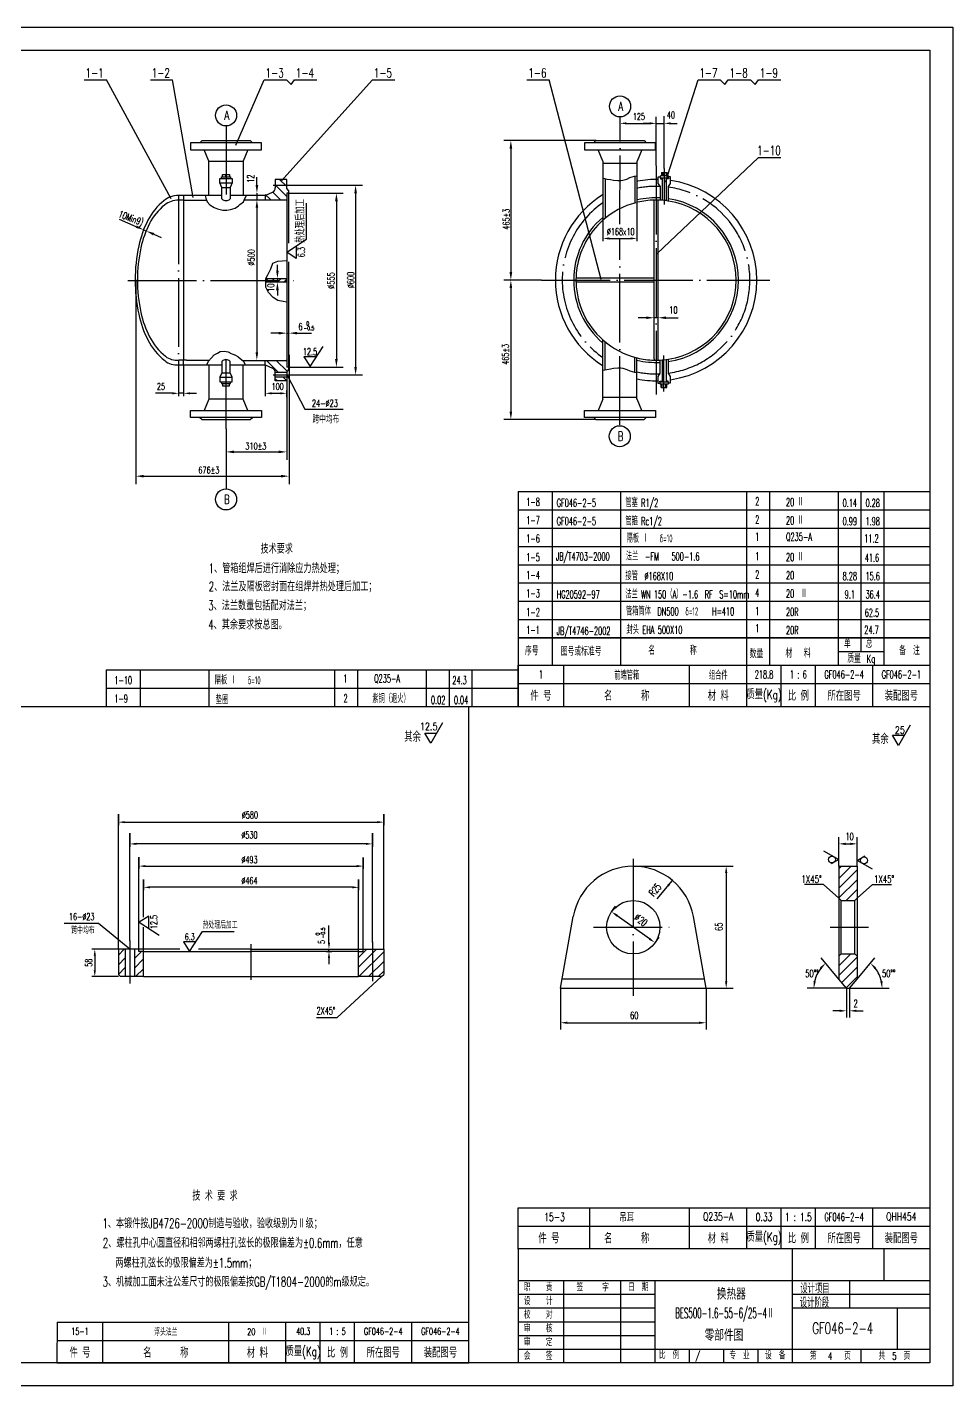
# Model space of a CAD drawing. Extents: x -843 to 1784, y -26 to 1322.
# Drawn here: x 503 to 907, y -26 to 568 of the extents above; entities that cross this region are included whole.
import ezdxf
from ezdxf.enums import TextEntityAlignment as Align

# ---------------------------------------------------------------- set-up
doc = ezdxf.new("R2010")
doc.units = 0
doc.header["$MEASUREMENT"] = 0
doc.linetypes.add('DASHDOT-M', pattern=[36, 30, -3, 0, -3])
doc.layers.get('0').update_dxf_attribs({"linetype": 'CONTINUOUS'})
for name, color, linetype in [('1', 3, 'CONTINUOUS'), ('CDR_DWG1', 4, 'CONTINUOUS'), ('CDR_DWG2', 2, 'CONTINUOUS'), ('CDR_DWG3', 1, 'DASHDOT-M'), ('XS', 2, 'CONTINUOUS')]:
    doc.layers.add(name, color=color, linetype=linetype)
doc.styles.add('HZ', font='romans', dxfattribs={"width": 0.7, "bigfont": 'hz'})

# ---------------------------------------------------------------- blocks, each defined once
blk = doc.blocks.new('*X61')
at = {"color": 0}
for p, q in [((139.69, 161.53), (136.66, 164.57)), ((143.94, 161.53), (139.94, 165.53)), ((147.66, 162.05), (144.18, 165.53)), ((138.21, 154.53), (135.66, 157.08)), ((142.45, 154.53), (139.45, 157.53)), ((146.69, 154.53), (143.69, 157.53))]:
    blk.add_line(p, q, dxfattribs=at)
blk = doc.blocks.new('*X62')
at = {"color": 0}
for p, q in [((143.52, 259.53), (135.66, 267.39)), ((147.66, 259.63), (136.76, 270.53)), ((147.66, 263.88), (141, 270.53)), ((147.66, 268.12), (145.25, 270.53)), ((139.27, 259.53), (135.66, 263.15))]:
    blk.add_line(p, q, dxfattribs=at)
blk = doc.blocks.new('MM')
at = {"layer": 'XS', "color": 3}
blk.add_lwpolyline([(3.85, 6.67), (0, 0), (-1.93, 3.33)], dxfattribs=at)
blk.add_circle((0, 3), 1.5, dxfattribs=at)
blk = doc.blocks.new('*X99')
at = {"layer": '1', "color": 0, "linetype": 'Continuous'}
for p, q in [((-21950.87, -21632.62), (-21945.48, -21627.22)), ((-21950.87, -21628.37), (-21949.72, -21627.22)), ((-21950.87, -21636.86), (-21942.87, -21628.86)), ((-21950.87, -21641.1), (-21942.87, -21633.1)), ((-21947.75, -21642.22), (-21942.87, -21637.34)), ((-21950.87, -21670.8), (-21945.63, -21665.55)), ((-21950.87, -21666.56), (-21949.87, -21665.55)), ((-21950.87, -21675.04), (-21942.87, -21667.04)), ((-21949.64, -21678.05), (-21942.87, -21671.28)), ((-21947.7, -21680.36), (-21942.87, -21675.53))]:
    blk.add_line(p, q, dxfattribs=at)
blk = doc.blocks.new('*X58')
for p, q in [((120.32, 159.7), (115.19, 164.82)), ((124.13, 160.13), (119.43, 164.82)), ((124, 164.5), (123.68, 164.82)), ((119.77, 156), (119, 156.77)), ((124, 156.01), (122.35, 157.67))]:
    blk.add_line(p, q)
blk = doc.blocks.new('*X56')
for p, q in [((115.19, 200.04), (115.76, 200.61)), ((116.99, 199.01), (118.59, 200.61)), ((119.82, 199.01), (121.42, 200.61)), ((122.65, 199.01), (124, 200.37))]:
    blk.add_line(p, q)
blk = doc.blocks.new('*X57')
for p, q in [((124, 240.87), (120.87, 244)), ((121.21, 235.18), (117.79, 238.6)), ((124, 236.62), (119, 241.62)), ((116.96, 235.18), (114.65, 237.49))]:
    blk.add_line(p, q)

msp = doc.modelspace()

# ---------------------------------------------------------------- linework, layer by layer
for p, q in [((66.22, 567.97), (907.22, 567.97)), ((907.22, 567.97), (907.22, -26.03)), ((527.66, 544.9), (537.36, 544.9)), ((565.67, 492.96), (537.36, 544.9)), ((556.58, 544.9), (566.28, 544.9)), ((575.2, 493.52), (566.28, 544.9)), ((593.86, 516.39), (606.33, 544.9)), ((606.33, 544.9), (616.03, 544.9)), ((613.51, 500.56), (653.63, 544.9)), ((616.03, 544.9), (618.05, 542.88)), ((618.05, 542.88), (619.54, 544.9)), ((619.54, 544.9), (629.24, 544.9)), ((653.63, 544.9), (663.33, 544.9)), ((721.14, 544.9), (730.84, 544.9)), ((753.55, 457.62), (730.84, 544.9)), ((781.65, 500.14), (795.89, 544.9)), ((795.89, 544.9), (805.59, 544.9)), ((805.59, 544.9), (807.62, 542.88)), ((807.62, 542.88), (809.1, 544.9)), ((809.1, 544.9), (818.8, 544.9)), ((818.8, 544.9), (820.82, 542.88)), ((820.82, 542.88), (822.31, 544.9)), ((822.31, 544.9), (832.01, 544.9)), ((777.55, 507.44), (777.55, 528.83)), ((781.12, 506.23), (781.12, 529)), ((761.8, 525.32), (761.8, 527.17)), ((764.6, 525.92), (774.75, 525.92)), ((774.75, 525.92), (771.95, 525.92)), ((777.55, 525.32), (777.55, 527.17)), ((777.55, 525.92), (781.12, 525.92)), ((777.55, 525.92), (781.12, 525.92)), ((781.12, 525.92), (781.12, 527.17)), ((783.92, 525.92), (786.72, 525.92)), ((751.38, 518.38), (711.09, 518.38)), ((714.09, 514.88), (714.09, 460.88)), ((777.95, 468.93), (822.31, 510.96)), ((822.31, 510.96), (832.01, 510.96)), ((603.12, 498.9), (603.12, 502.4)), ((754.39, 501.92), (756.01, 501.58)), ((756.01, 501.58), (757.61, 501.4)), ((757.61, 501.4), (758.95, 501.05)), ((758.95, 501.05), (760.85, 500.87)), ((760.85, 500.87), (762.18, 500.87)), ((762.18, 500.87), (763.07, 501.05)), ((763.07, 501.05), (764.82, 501.58)), ((764.82, 501.58), (766.15, 502.27)), ((766.15, 502.27), (768.06, 502.8)), ((768.06, 502.8), (769.24, 502.98)), ((580.51, 494.39), (580.83, 493.18)), ((580.83, 493.18), (581.42, 491.66)), ((597.3, 491.66), (597.79, 493.08)), ((597.79, 493.08), (598.57, 494.37)), ((598.57, 494.37), (598.58, 494.42)), ((603.12, 495.41), (603.12, 492.57)), ((606.79, 494.44), (606.79, 492.55)), ((610.27, 498.85), (617.07, 498.85)), ((617.13, 498.85), (649.24, 498.85)), ((617.2, 495.38), (640.86, 495.38)), ((646.24, 495.35), (646.24, 419.4)), ((581.42, 491.66), (582.6, 490.25)), ((582.6, 490.25), (584.38, 489.2)), ((584.38, 489.2), (585.85, 488.62)), ((585.85, 488.62), (588.23, 487.91)), ((588.23, 487.91), (590, 488.02)), ((590, 488.02), (591.57, 488.27)), ((591.57, 488.27), (593.64, 488.85)), ((593.64, 488.85), (595.13, 489.79)), ((595.13, 489.79), (595.72, 490.37)), ((595.72, 490.37), (597.3, 491.66)), ((603.09, 489.47), (603.09, 425.88)), ((624.84, 475.23), (624.84, 491.03)), ((637.86, 491.88), (637.86, 422.88)), ((769.2, 492.01), (769.2, 474.35)), ((550.42, 480.75), (543.09, 483.92)), ((754.29, 485.44), (754.29, 484.65)), ((754.29, 484.65), (754.29, 483.37)), ((754.29, 483.37), (754.29, 474.35)), ((553.69, 479.31), (554.81, 478.85)), ((558.03, 477.45), (561.24, 476.06)), ((616.14, 469.53), (624.84, 475.23)), ((757.09, 475.6), (766.4, 475.6)), ((620.31, 466.9), (616.14, 469.53)), ((620.31, 472.27), (620.31, 466.9)), ((609.21, 462.27), (610.08, 464.8)), ((610.08, 464.8), (612.32, 465.7)), ((612.08, 461.58), (612.08, 464.05)), ((612.32, 465.7), (614.19, 465.85)), ((614.19, 465.85), (616.18, 466)), ((550.2, 457.54), (550.2, 368.16)), ((606.98, 458.08), (607.85, 459.73)), ((606.98, 456.44), (606.98, 458.08)), ((607.85, 459.73), (609.21, 462.27)), ((612.08, 457.99), (612.08, 456.44)), ((616.14, 458.07), (616.14, 456.5)), ((606.98, 454.34), (606.98, 456.44)), ((608.22, 451.96), (606.98, 454.34)), ((610.21, 449.71), (608.22, 451.96)), ((612.08, 452.94), (612.08, 450.62)), ((727.49, 457.38), (711.09, 457.38)), ((727.49, 457.38), (711.09, 457.38)), ((714.09, 453.88), (714.09, 399.02)), ((612.2, 448.53), (610.21, 449.71)), ((614.57, 448.07), (612.2, 448.53)), ((616.18, 447.78), (614.57, 448.07)), ((773.27, 440.93), (769.77, 440.93)), ((776.73, 440.97), (778.4, 440.97)), ((781.93, 440.93), (787.25, 440.93)), ((612.64, 434.2), (609.14, 434.2)), ((616.14, 434.2), (617.2, 434.2)), ((620.7, 434.2), (626.94, 434.2)), ((626.32, 419.62), (632.02, 428.33)), ((581.23, 420.38), (581.99, 421.92)), ((581.99, 421.92), (583.28, 423.38)), ((583.28, 423.38), (584.38, 424.68)), ((584.38, 424.68), (585.88, 425.49)), ((585.88, 425.49), (587.04, 426.23)), ((587.04, 426.23), (588.81, 426.39)), ((588.81, 426.39), (590.52, 425.99)), ((590.52, 425.99), (591.81, 425.33)), ((591.81, 425.33), (593.31, 424.68)), ((594.89, 423.88), (593.31, 424.68)), ((594.89, 423.88), (595.78, 423.14)), ((595.78, 423.14), (597.07, 422.09)), ((597.07, 422.09), (597.82, 420.78)), ((606.79, 420.38), (606.79, 422.2)), ((617.15, 424.75), (617.15, 378.78)), ((629.06, 423.79), (623.69, 423.79)), ((623.69, 423.79), (626.32, 419.62)), ((568.91, 420.38), (568.91, 406.64)), ((571.07, 420.38), (571.07, 406.64)), ((597.82, 420.78), (598.06, 420.38)), ((606.79, 420.38), (606.79, 406.64)), ((616.3, 415.81), (624, 401)), ((617.13, 415.9), (649.24, 415.9)), ((617.2, 419.38), (640.86, 419.38)), ((754.39, 418.04), (756.01, 418.37)), ((756.01, 418.37), (757.61, 418.55)), ((757.61, 418.55), (758.95, 418.9)), ((758.95, 418.9), (760.85, 419.08)), ((760.85, 419.08), (762.18, 419.08)), ((762.18, 419.08), (763.07, 418.9)), ((763.07, 418.9), (764.82, 418.37)), ((764.82, 418.37), (766.15, 417.68)), ((766.15, 417.68), (768.06, 417.15)), ((768.06, 417.15), (769.24, 416.98)), ((616.14, 413.39), (616.14, 378.74)), ((566.11, 407.89), (558.81, 407.89)), ((571.07, 407.89), (568.91, 407.89)), ((573.87, 407.89), (576.67, 407.89)), ((609.59, 407.89), (613.34, 407.89)), ((616.14, 406.25), (616.14, 409.14)), ((624, 401), (640.83, 401)), ((589.64, 392.31), (589.64, 366.13)), ((751.29, 396.38), (711.09, 396.38)), ((593.14, 382.28), (613.65, 382.28)), ((617.15, 380.24), (617.15, 368.16)), ((553.7, 371.66), (613.65, 371.66)), ((717.22, 356.97), (897.22, 356.97)), ((717.22, 348.97), (897.22, 348.97)), ((717.22, 348.97), (897.22, 348.97)), ((717.22, 340.97), (897.22, 340.97)), ((717.22, 332.97), (897.22, 332.97)), ((717.22, 332.97), (897.22, 332.97)), ((717.22, 324.97), (897.22, 324.97)), ((717.22, 316.97), (897.22, 316.97)), ((717.22, 316.97), (897.22, 316.97)), ((717.22, 308.97), (897.22, 308.97)), ((897.22, 300.97), (717.22, 300.97)), ((717.22, 300.97), (897.22, 300.97)), ((867.22, 294.97), (867.22, 300.97)), ((857.22, 294.97), (877.22, 294.97)), ((717.22, 280.97), (897.22, 280.97)), ((717.22, 280.97), (897.22, 280.97)), ((537.23, 278.97), (717.22, 278.97)), ((91.22, 270.97), (897.22, 270.97)), ((695.72, -16.03), (695.72, 270.97)), ((717.22, 270.97), (897.22, 270.97)), ((542.58, 164.85), (542.58, 223.93)), ((542.58, 223.83), (542.58, 219.15)), ((545.38, 220.4), (655.78, 220.4)), ((658.58, 164.72), (658.58, 223.83)), ((658.58, 223.83), (658.58, 219.15)), ((547.58, 168.48), (547.58, 215.53)), ((547.58, 215.53), (547.58, 209.65)), ((653.58, 167.75), (653.58, 215.53)), ((653.58, 215.53), (653.58, 209.65)), ((857.42, 201.14), (857.42, 213.91)), ((865.42, 201.14), (865.42, 213.91)), ((650.78, 210.9), (550.38, 210.9)), ((860.42, 210.91), (862.42, 210.91)), ((551.58, 164.85), (551.58, 205.11)), ((551.58, 205.11), (551.58, 199.94)), ((649.58, 164.81), (649.58, 205.02)), ((649.58, 205.02), (649.58, 199.94)), ((554.38, 201.19), (646.78, 201.19)), ((767.59, 201.14), (811.19, 201.14)), ((808.19, 198.14), (808.19, 150.8)), ((553.58, 195.39), (553.58, 190.66)), ((553.58, 178.88), (553.58, 195.39)), ((644.78, 191.91), (556.38, 191.91)), ((647.58, 163.83), (647.58, 195.39)), ((647.58, 195.39), (647.58, 190.66)), ((777.96, 186.86), (784.7, 194.93)), ((850.71, 193.19), (842.45, 193.19)), ((857.42, 187.13), (850.71, 193.19)), ((865.42, 187.13), (872.13, 193.19)), ((872.13, 193.19), (880.39, 193.19)), ((555.86, 179.35), (551.7, 176.73)), ((555.86, 173.99), (555.86, 179.35)), ((758.1, 181.24), (759.84, 183.69)), ((774.65, 169.43), (760.54, 179.5)), ((533.87, 176.13), (518.87, 176.13)), ((547.58, 164.87), (533.87, 176.13)), ((551.7, 176.73), (560.4, 171.02)), ((553.58, 162.73), (553.58, 174.49)), ((573.69, 163.87), (579.39, 172.58)), ((579.39, 172.58), (593.14, 172.58)), ((634.62, 167.67), (634.62, 175.16)), ((571.06, 168.04), (573.69, 163.87)), ((576.43, 168.04), (571.06, 168.04)), ((777.09, 167.69), (778.83, 170.13)), ((542.58, 164.85), (531.03, 164.85)), ((532.28, 162.05), (532.28, 155.67)), ((545.58, 164.87), (545.58, 152.87)), ((549.58, 164.87), (549.58, 152.87)), ((633.39, 164.87), (635.87, 164.87)), ((633.39, 163.87), (635.87, 163.87)), ((634.62, 163.87), (634.62, 164.87)), ((634.62, 161.07), (634.62, 158.27)), ((857.42, 151.77), (849.67, 161.02)), ((865.42, 151.77), (873.18, 161.02)), ((542.58, 152.87), (531.03, 152.87)), ((657.58, 152.87), (638.03, 134.91)), ((735.82, 147.8), (735.82, 129.7)), ((799.37, 147.8), (799.37, 129.7)), ((799.76, 147.8), (811.19, 147.8)), ((860.76, 147.8), (843.5, 147.8)), ((860.76, 147.8), (860.76, 134.93)), ((862.09, 147.8), (879.34, 147.8)), ((862.09, 147.8), (862.09, 134.93)), ((857.76, 137.93), (854.76, 137.93)), ((865.09, 137.93), (868.09, 137.93)), ((638.03, 134.91), (629.2, 134.91)), ((738.82, 132.7), (796.37, 132.7)), ((717.22, 43.78), (897.22, 43.78)), ((717.22, 43.78), (897.22, 43.78)), ((877.21, 20), (877.21, 34)), ((717.21, 20), (897.21, 20)), ((737.21, -16), (737.21, 20)), ((762.21, -16), (762.21, 20)), ((777.21, -16), (777.21, 20)), ((862.21, 8), (862.21, 20)), ((862.21, 8), (862.21, 20)), ((717.21, 14), (777.21, 14)), ((837.21, 14), (897.21, 14)), ((717.21, 8), (777.21, 8)), ((837.21, 8), (897.21, 8)), ((882.84, 8), (882.84, -10)), ((717.21, 2), (777.21, 2)), ((717.21, -4), (777.21, -4)), ((515.82, -6.22), (695.82, -6.22)), ((717.21, -10), (897.21, -10)), ((792.21, -16), (792.21, -10)), ((807.21, -16), (807.21, -10)), ((822.21, -16), (822.21, -10)), ((867.21, -16), (867.21, -10)), ((515.72, -16.03), (695.72, -16.03)), ((907.22, -26.03), (66.22, -26.03))]:
    msp.add_line(p, q)
for points in [[(684.22, 263.79), (679.07, 254.87), (676.49, 259.33), (681.65, 259.33)], [(888.62, 262.85), (883.47, 253.92), (880.89, 258.38), (886.04, 258.38)]]:
    msp.add_lwpolyline(points)
for centre, radius, start, end in [((777.55, 457.38), 35, 178.15457, 181.8018), ((860.76, 147.8), 14.25, 142.08086, 167.91914), ((862.09, 147.8), 14.25, 12.08086, 37.91914)]:
    msp.add_arc(centre, radius, start, end)
for points in [[(764.6, 526.39), (764.6, 525.45), (761.8, 525.92)], [(774.75, 526.39), (774.75, 525.45), (777.55, 525.92)], [(774.75, 526.39), (774.75, 525.45), (777.55, 525.92)], [(783.92, 526.39), (783.92, 525.45), (781.12, 525.92)], [(714.67, 514.88), (713.51, 514.88), (714.09, 518.38)], [(603.7, 498.9), (602.54, 498.9), (603.12, 495.4)], [(638.44, 491.88), (637.27, 491.88), (637.86, 495.38)], [(646.82, 495.35), (645.66, 495.35), (646.24, 498.85)], [(603.7, 489.05), (602.54, 489.05), (603.12, 492.55)], [(550.19, 480.21), (550.65, 481.29), (553.63, 479.36)], [(557.8, 476.92), (558.26, 477.99), (554.82, 478.84)], [(757.09, 476.07), (757.09, 475.13), (754.29, 475.6)], [(766.4, 476.07), (766.4, 475.13), (769.2, 475.6)], [(612.66, 461.58), (611.5, 461.58), (612.08, 458.08)], [(714.67, 460.88), (713.51, 460.88), (714.09, 457.38)], [(612.66, 452.94), (611.5, 452.94), (612.08, 456.44)], [(714.67, 453.88), (713.51, 453.88), (714.09, 457.38)], [(773.27, 440.35), (773.27, 441.51), (776.77, 440.93)], [(781.93, 440.35), (781.93, 441.51), (778.43, 440.93)], [(612.64, 433.61), (612.64, 434.78), (616.14, 434.2)], [(620.7, 433.61), (620.7, 434.78), (617.2, 434.2)], [(603.68, 425.88), (602.51, 425.88), (603.09, 422.38)], [(638.44, 422.88), (637.27, 422.88), (637.86, 419.38)], [(646.82, 419.4), (645.66, 419.4), (646.24, 415.9)], [(566.11, 408.35), (566.11, 407.42), (568.91, 407.89)], [(573.87, 408.35), (573.87, 407.42), (571.07, 407.89)], [(609.59, 408.35), (609.59, 407.42), (606.79, 407.89)], [(613.34, 408.35), (613.34, 407.42), (616.14, 407.89)], [(714.67, 399.88), (713.51, 399.88), (714.09, 396.38)], [(593.14, 381.7), (593.14, 382.86), (589.64, 382.28)], [(612.64, 381.7), (612.64, 382.86), (616.14, 382.28)], [(553.7, 371.08), (553.7, 372.24), (550.2, 371.66)], [(613.65, 371.08), (613.65, 372.24), (617.15, 371.66)], [(545.38, 220.87), (545.38, 219.94), (542.58, 220.4)], [(655.78, 220.87), (655.78, 219.94), (658.58, 220.4)], [(550.38, 211.37), (550.38, 210.44), (547.58, 210.9)], [(650.78, 211.37), (650.78, 210.44), (653.58, 210.9)], [(860.42, 211.41), (860.42, 210.41), (857.42, 210.91)], [(862.42, 211.41), (862.42, 210.41), (865.42, 210.91)], [(554.38, 201.66), (554.38, 200.72), (551.58, 201.19)], [(646.78, 201.66), (646.78, 200.72), (649.58, 201.19)], [(807.69, 198.14), (808.69, 198.14), (808.19, 201.14)], [(556.38, 192.38), (556.38, 191.44), (553.58, 191.91)], [(644.78, 192.38), (644.78, 191.44), (647.58, 191.91)], [(782.39, 192.94), (783.16, 192.3), (784.7, 194.93)], [(760.83, 179.91), (760.25, 179.09), (758.1, 181.24)], [(635.08, 167.67), (634.15, 167.67), (634.62, 164.87)], [(774.94, 169.84), (774.36, 169.03), (777.09, 167.69)], [(532.75, 162.05), (531.81, 162.05), (532.28, 164.85)], [(635.08, 161.07), (634.15, 161.07), (634.62, 163.87)], [(532.75, 155.67), (531.81, 155.67), (532.28, 152.87)], [(849.87, 156.21), (849.15, 156.91), (851.59, 158.72)], [(872.97, 156.21), (873.69, 156.91), (871.25, 158.72)], [(807.69, 150.8), (808.69, 150.8), (808.19, 147.8)], [(846.32, 150.84), (847.31, 150.73), (846.5, 147.8)], [(876.53, 150.84), (875.53, 150.73), (876.34, 147.8)], [(857.76, 138.43), (857.76, 137.43), (860.76, 137.93)], [(865.09, 138.43), (865.09, 137.43), (862.09, 137.93)], [(738.82, 133.2), (738.82, 132.2), (735.82, 132.7)], [(796.37, 133.2), (796.37, 132.2), (799.37, 132.7)]]:
    msp.add_solid(points)
at = {"layer": 'CDR_DWG1'}
for p, q in [((91.22, 557.97), (897.22, 557.97)), ((897.22, 557.97), (897.22, -16.03)), ((605.14, 517.38), (574.14, 517.38)), ((574.14, 517.38), (574.14, 514.38)), ((578.14, 517.38), (579.14, 518.38)), ((579.14, 518.38), (600.14, 518.38)), ((600.14, 518.38), (601.14, 517.38)), ((605.14, 514.38), (605.14, 517.38)), ((746.29, 517.38), (746.29, 514.38)), ((748.14, 517.38), (746.29, 517.38)), ((750.29, 517.38), (748.14, 517.38)), ((750.29, 517.38), (751.29, 518.38)), ((777.29, 517.38), (750.29, 517.38)), ((751.29, 518.38), (752.6, 518.38)), ((752.6, 518.38), (772.29, 518.38)), ((772.29, 518.38), (773.29, 517.38)), ((777.29, 514.38), (777.29, 517.38)), ((574.14, 514.38), (605.14, 514.38)), ((582.14, 509.38), (580.14, 514.38)), ((599.14, 514.38), (597.14, 509.38)), ((599.14, 514.38), (599.14, 514.38)), ((746.29, 514.38), (748.14, 514.38)), ((748.14, 514.38), (750.3, 514.38)), ((750.3, 514.38), (752.33, 514.38)), ((754.29, 509.38), (752.29, 514.38)), ((752.29, 514.38), (777.29, 514.38)), ((771.29, 514.38), (769.29, 509.38)), ((771.29, 514.38), (771.29, 514.38)), ((582.14, 509.38), (597.14, 509.38)), ((582.14, 494.39), (582.14, 509.38)), ((597.14, 509.38), (597.14, 494.42)), ((754.29, 509.38), (754.29, 508.48)), ((754.29, 508.5), (769.2, 508.5)), ((754.29, 508.48), (754.29, 485.44)), ((769.2, 509.42), (769.2, 508.51)), ((769.2, 508.51), (769.2, 492.56)), ((586.86, 499.88), (586.86, 501.88)), ((586.86, 501.88), (592.36, 501.88)), ((587.86, 497.88), (586.86, 499.88)), ((586.86, 499.88), (592.36, 499.88)), ((587.61, 501.88), (587.61, 502.58)), ((587.61, 502.58), (591.61, 502.58)), ((588.11, 502.58), (588.11, 503.58)), ((588.11, 503.58), (591.11, 503.58)), ((589.61, 502.58), (589.61, 503.58)), ((591.11, 503.58), (591.11, 502.58)), ((592.36, 499.88), (591.36, 497.88)), ((591.61, 502.58), (591.61, 501.88)), ((592.36, 501.88), (592.36, 499.88)), ((616.14, 501.38), (611.14, 501.38)), ((611.14, 501.38), (611.14, 497.68)), ((616.14, 497.38), (616.14, 501.38)), ((755.27, 501.78), (755.27, 484.48)), ((768.31, 502.7), (768.31, 491.17)), ((778.43, 499.63), (778.43, 502.51)), ((778.43, 502.51), (779.41, 502.51)), ((779.41, 498.28), (778.43, 499.63)), ((779.41, 502.5), (779.41, 503.03)), ((779.41, 502.01), (779.41, 502.5)), ((779.41, 502.01), (779.42, 501.65)), ((779.42, 501.64), (780.3, 501.64)), ((782.94, 503.03), (779.43, 503.03)), ((779.43, 502.04), (782.94, 502.04)), ((779.91, 504.47), (782.44, 504.47)), ((779.91, 504.47), (779.91, 503.04)), ((780.31, 492.18), (780.31, 502.04)), ((780.44, 504.47), (780.44, 503.04)), ((781.91, 504.47), (781.91, 503.04)), ((782.04, 491.99), (782.04, 502.04)), ((782.94, 501.64), (782.05, 501.64)), ((782.44, 504.47), (782.44, 503.04)), ((782.94, 502.5), (782.94, 503.03)), ((783.92, 502.51), (782.94, 502.51)), ((782.94, 502.01), (782.94, 502.5)), ((782.94, 502.04), (782.94, 501.64)), ((782.94, 498.28), (783.92, 499.63)), ((783.92, 499.63), (783.92, 502.51)), ((587.86, 494.4), (568.91, 494.37)), ((571.05, 494.37), (571.05, 492.38)), ((587.86, 492.88), (587.86, 497.88)), ((587.86, 497.88), (591.36, 497.88)), ((591.36, 497.88), (591.36, 492.88)), ((606.79, 494.44), (591.36, 494.41)), ((606.79, 494.44), (609.95, 495.85)), ((617.14, 496.38), (616.14, 497.38)), ((616.14, 495.38), (616.14, 492.8)), ((617.14, 495.38), (616.14, 495.38)), ((617.14, 495.65), (617.14, 496.38)), ((617.14, 473.53), (617.14, 495.65)), ((779.41, 493.41), (779.41, 498.28)), ((779.41, 492.21), (779.41, 493.31)), ((782.94, 492.86), (782.94, 498.28)), ((571.07, 492.37), (568.91, 492.38)), ((571.07, 492.37), (572.42, 492.38)), ((571.07, 492.37), (571.07, 422.38)), ((572.42, 492.38), (581.13, 492.38)), ((597.79, 492.55), (606.97, 492.55)), ((606.97, 492.55), (616.23, 492.55)), ((616.14, 492.8), (616.14, 458.07)), ((769.2, 492.56), (769.2, 491.47)), ((776.71, 458.5), (776.71, 492.25)), ((778.37, 492.25), (778.37, 422.49)), ((782.94, 491.82), (782.94, 492.86)), ((617.14, 419.55), (617.14, 465.32)), ((616.13, 457.99), (607.22, 457.99)), ((742.57, 458.42), (776.72, 458.42)), ((776.71, 456.28), (776.71, 458.5)), ((616.18, 456.44), (607.22, 456.44)), ((616.14, 456.5), (616.14, 422.23)), ((776.72, 456.42), (742.57, 456.42)), ((776.71, 423), (776.71, 456.28)), ((754.29, 430.1), (754.29, 431.38)), ((754.29, 429.32), (754.29, 430.1)), ((754.29, 406.28), (754.29, 429.32)), ((755.27, 418.22), (755.27, 430.28)), ((571.09, 422.38), (568.96, 422.43)), ((571.07, 420.38), (571.07, 422.38)), ((572.38, 422.38), (571.09, 422.38)), ((572.38, 422.38), (582.36, 422.38)), ((587.86, 421.88), (587.86, 416.88)), ((591.36, 416.88), (591.36, 421.88)), ((596.94, 422.2), (606.91, 422.2)), ((606.91, 422.2), (616.23, 422.2)), ((616.14, 422.23), (616.14, 419.38)), ((768.23, 417.13), (768.23, 423.47)), ((769.2, 422.2), (769.2, 423.29)), ((769.2, 406.24), (769.2, 422.2)), ((776.71, 423), (776.72, 422.52)), ((779.26, 422.49), (779.26, 421.66)), ((780.16, 422.6), (780.16, 412.86)), ((781.89, 422.69), (781.89, 412.86)), ((782.78, 422.78), (782.78, 422.01)), ((782.78, 422.01), (782.78, 416.63)), ((568.96, 420.38), (587.86, 420.38)), ((582.14, 420.38), (582.14, 405.38)), ((587.86, 416.88), (586.86, 414.88)), ((587.86, 416.88), (591.36, 416.88)), ((591.36, 420.38), (606.79, 420.38)), ((592.36, 414.88), (591.36, 416.88)), ((597.14, 405.38), (597.14, 420.38)), ((606.79, 420.38), (609.98, 418.91)), ((611.14, 417.09), (611.14, 417.09)), ((611.14, 415.06), (611.14, 417.09)), ((611.2, 417.07), (616.17, 417.07)), ((617.14, 419.38), (616.14, 419.38)), ((617.14, 418.38), (616.14, 417.38)), ((616.14, 417.38), (616.14, 417.09)), ((616.14, 417.09), (616.14, 415.06)), ((617.14, 418.38), (617.14, 419.55)), ((779.26, 416.63), (778.27, 415.28)), ((779.26, 421.66), (779.26, 416.63)), ((782.78, 416.63), (783.77, 415.28)), ((586.86, 414.88), (586.86, 412.88)), ((586.86, 414.88), (592.36, 414.88)), ((586.86, 412.88), (592.36, 412.88)), ((587.61, 412.88), (587.61, 412.18)), ((587.61, 412.18), (591.61, 412.18)), ((588.11, 412.18), (588.11, 411.18)), ((588.11, 411.18), (591.11, 411.18)), ((589.61, 412.18), (589.61, 411.18)), ((591.11, 411.18), (591.11, 412.18)), ((591.61, 412.18), (591.61, 412.88)), ((592.36, 412.88), (592.36, 414.88)), ((611.14, 413.38), (611.14, 415.06)), ((616.14, 413.38), (611.14, 413.38)), ((611.2, 415.04), (616.17, 415.04)), ((616.14, 415.06), (616.14, 413.38)), ((778.27, 415.28), (778.27, 412.4)), ((778.27, 412.4), (779.26, 412.4)), ((779.26, 412.89), (779.26, 413.26)), ((779.26, 413.26), (780.14, 413.26)), ((779.26, 412.89), (779.26, 412.41)), ((779.26, 412.41), (779.26, 411.88)), ((779.27, 412.87), (782.78, 412.87)), ((782.78, 411.88), (779.27, 411.88)), ((779.76, 410.44), (779.76, 411.87)), ((779.76, 410.44), (782.28, 410.44)), ((780.28, 410.44), (780.28, 411.87)), ((781.76, 410.44), (781.76, 411.87)), ((782.8, 413.26), (781.9, 413.26)), ((782.28, 410.44), (782.28, 411.87)), ((782.78, 412.89), (782.8, 413.26)), ((782.78, 412.89), (782.78, 412.41)), ((782.78, 412.41), (782.78, 411.88)), ((783.77, 412.4), (782.78, 412.4)), ((783.77, 415.28), (783.77, 412.4)), ((582.14, 405.38), (580.14, 400.38)), ((597.14, 405.38), (582.14, 405.38)), ((599.14, 400.38), (597.14, 405.38)), ((754.29, 405.38), (752.29, 400.38)), ((754.29, 405.38), (754.29, 406.28)), ((754.29, 406.25), (769.2, 406.25)), ((769.2, 405.34), (769.2, 406.24)), ((771.29, 400.38), (769.29, 405.38)), ((574.14, 400.38), (605.14, 400.38)), ((574.14, 397.38), (574.14, 400.38)), ((599.14, 400.38), (599.14, 400.38)), ((605.14, 400.38), (605.14, 397.38)), ((746.29, 397.38), (746.29, 400.38)), ((746.29, 400.38), (748.14, 400.38)), ((748.14, 400.38), (750.3, 400.38)), ((750.3, 400.38), (752.33, 400.38)), ((752.29, 400.38), (777.29, 400.38)), ((771.29, 400.38), (771.29, 400.38)), ((777.29, 400.38), (777.29, 397.38)), ((605.14, 397.38), (574.14, 397.38)), ((578.14, 397.38), (579.14, 396.38)), ((579.14, 396.38), (600.14, 396.38)), ((600.14, 396.38), (601.14, 397.38)), ((748.14, 397.38), (746.29, 397.38)), ((750.29, 397.38), (748.14, 397.38)), ((750.29, 397.38), (751.29, 396.38)), ((777.29, 397.38), (750.29, 397.38)), ((751.29, 396.38), (752.6, 396.38)), ((752.6, 396.38), (772.29, 396.38)), ((772.29, 396.38), (773.29, 397.38)), ((717.22, 364.97), (897.22, 364.97)), ((717.22, 364.97), (717.22, 270.97)), ((732.22, 300.97), (732.22, 364.97)), ((762.22, 300.97), (762.22, 364.97)), ((817.22, 300.97), (817.22, 364.97)), ((827.22, 300.97), (827.22, 364.97)), ((857.22, 300.97), (857.22, 364.97)), ((867.22, 300.97), (867.22, 364.97)), ((877.22, 300.97), (877.22, 364.97)), ((732.22, 288.97), (732.22, 300.97)), ((762.22, 288.97), (762.22, 300.97)), ((817.22, 288.97), (817.22, 300.97)), ((827.22, 288.97), (827.22, 300.97)), ((857.22, 288.97), (857.22, 300.97)), ((877.22, 288.97), (877.22, 300.97)), ((537.23, 286.97), (717.22, 286.97)), ((537.23, 286.97), (537.23, 270.97)), ((552.23, 270.97), (552.23, 286.97)), ((582.23, 270.97), (582.23, 286.97)), ((637.23, 270.97), (637.23, 286.97)), ((647.23, 270.97), (647.23, 286.97)), ((677.23, 270.97), (677.23, 286.97)), ((687.23, 270.97), (687.23, 286.97)), ((697.22, 270.97), (697.22, 286.97)), ((717.22, 288.97), (897.22, 288.97)), ((717.22, 270.97), (717.22, 288.97)), ((737.22, 270.97), (737.22, 288.97)), ((792.22, 270.97), (792.22, 288.97)), ((817.22, 270.97), (817.22, 288.97)), ((832.22, 270.97), (832.22, 288.97)), ((847.22, 270.97), (847.22, 288.97)), ((872.22, 270.97), (872.22, 288.97)), ((857.42, 201.14), (865.42, 201.14)), ((857.42, 201.14), (857.42, 187.13)), ((865.42, 201.14), (865.42, 187.13)), ((857.42, 187.13), (857.42, 151.77)), ((858.42, 186.13), (857.42, 187.13)), ((858.42, 162.8), (858.42, 186.13)), ((858.42, 186.13), (864.42, 186.13)), ((865.42, 187.13), (864.42, 186.13)), ((864.42, 162.8), (864.42, 186.13)), ((865.42, 187.13), (865.42, 151.77)), ((735.82, 147.8), (741.33, 179.09)), ((799.37, 147.8), (793.86, 179.09)), ((545.58, 164.87), (542.58, 164.87)), ((542.58, 164.87), (542.58, 153.87)), ((549.58, 164.87), (545.58, 164.87)), ((551.58, 164.87), (549.58, 164.87)), ((551.58, 163.87), (551.58, 164.87)), ((553.58, 163.87), (551.58, 163.87)), ((569.47, 164.87), (551.83, 164.87)), ((553.58, 163.87), (600.58, 163.87)), ((553.58, 152.87), (553.58, 163.87)), ((600.58, 164.87), (577.57, 164.87)), ((600.58, 164.87), (649.58, 164.87)), ((647.58, 163.87), (600.58, 163.87)), ((647.58, 163.87), (649.58, 163.87)), ((647.58, 152.87), (647.58, 163.87)), ((649.58, 164.87), (658.58, 164.87)), ((649.58, 163.87), (649.58, 164.87)), ((658.58, 164.87), (658.58, 153.87)), ((858.42, 162.8), (857.42, 161.8)), ((858.42, 162.8), (864.42, 162.8)), ((864.42, 162.8), (865.42, 161.8)), ((543.58, 152.87), (542.58, 153.87)), ((545.58, 152.87), (543.58, 152.87)), ((549.58, 152.87), (545.58, 152.87)), ((553.58, 152.87), (549.58, 152.87)), ((553.58, 152.87), (647.58, 152.87)), ((657.58, 152.87), (647.58, 152.87)), ((657.58, 152.87), (658.58, 153.87)), ((798.67, 151.77), (736.52, 151.77)), ((860.76, 147.8), (857.42, 151.77)), ((862.09, 147.8), (865.42, 151.77)), ((735.82, 147.8), (799.37, 147.8)), ((860.76, 147.8), (862.09, 147.8)), ((717.22, 33.78), (717.22, 51.78)), ((717.22, 51.78), (897.22, 51.78)), ((717.22, 51.78), (897.22, 51.78)), ((717.22, 51.78), (897.22, 51.78)), ((748.66, 33.78), (748.66, 51.78)), ((792.22, 33.78), (792.22, 51.78)), ((817.22, 33.78), (817.22, 51.78)), ((832.22, 33.78), (832.22, 51.78)), ((847.22, 33.78), (847.22, 51.78)), ((872.22, 33.78), (872.22, 51.78)), ((717.22, 34), (897.22, 34)), ((717.22, 34), (897.22, 34)), ((717.22, 34), (717.22, -16.03)), ((837.21, -16), (837.21, 34)), ((837.21, -16), (837.21, 34)), ((515.82, 1.78), (515.72, -16.03)), ((515.82, 1.78), (695.82, 1.78)), ((535.82, -16.22), (535.82, 1.78)), ((590.82, -16.22), (590.82, 1.78)), ((615.82, -16.22), (615.82, 1.78)), ((630.82, -16.22), (630.82, 1.78)), ((645.82, -16.22), (645.82, 1.78)), ((670.82, -16.22), (670.82, 1.78)), ((897.22, -16.03), (91.22, -16.03))]:
    msp.add_line(p, q, dxfattribs=at)
for points in [[(568.98, 494.38, 0.001803), (568.91, 494.38, 0.17134), (562.44, 492.09, 0.104788), (555.48, 483.54, 0.066302), (551.48, 472.32, 0.052443), (549.91, 457.38, 0.052443)], [(568.91, 492.38, 0.171103), (562.77, 490.21, 0.104819), (556.18, 482.13, 0.066378), (552.4, 471.51, 0.05252), (550.91, 457.38, 0.05252)], [(549.91, 457.38, 0.052443), (551.48, 442.43, 0.066302), (555.48, 431.21, 0.104788), (562.84, 422.17, 0.198534), (568.91, 420.38, 0.001201), (568.96, 420.38, 0.104788)], [(550.91, 457.38, 0.05252), (552.4, 443.24, 0.066378), (556.18, 432.63, 0.104819), (563.16, 424.07, 0.198314), (568.91, 422.38, 0.00127), (568.96, 422.38, 0.104819)]]:
    msp.add_lwpolyline(points, format="xyb", dxfattribs=at)
msp.add_circle((767.59, 174.47), 11.67, dxfattribs=at)
for centre, radius, start, end in [((776.44, 457.53), 44, 279.64301, 279.64301), ((776.59, 457.38), 44, 80.35699, 80.35699), ((785.61, 457.53), 44, 260.35699, 260.35699), ((785.76, 457.38), 44, 99.64301, 99.64301), ((777.55, 457.38), 44, 88.79799, 100.50353), ((777.55, 457.38), 44, 278.22959, 81.61843), ((609.14, 497.68), 2, 293.97662, 0), ((777.55, 457.38), 44, 122.045, 237.95435), ((777.55, 457.38), 36, 86.90672, 102.92965), ((589.61, 494.53), 2.41, 223.35475, 316.64525), ((777.55, 457.38), 35, 104.67294, 131.94559), ((777.55, 457.38), 35, 91.34767, 103.30244), ((777.55, 457.38), 35, 88.62821, 91.34767), ((777.55, 457.38), 35, 86.94149, 88.62821), ((777.55, 457.38), 35, 85.46503, 86.94149), ((777.55, 457.38), 35, 81.08561, 85.46503), ((777.55, 457.38), 35, 278.67038, 81.07774), ((777.55, 457.38), 36, 278.45106, 81.34872), ((777.55, 457.38), 36, 130.32152, 229.54056), ((777.55, 457.38), 35, 131.94559, 151.26635), ((777.55, 457.38), 35, 151.26635, 164.84576), ((777.55, 457.38), 35, 164.84576, 178.15457), ((777.55, 457.38), 35, 181.8018, 228.19543), ((777.55, 457.38), 35, 228.19543, 256.22208), ((589.61, 420.22), 2.41, 43.35475, 136.64525), ((777.55, 457.38), 35, 256.22208, 268.52434), ((777.55, 457.38), 36, 256.59713, 272.76162), ((777.55, 457.38), 35, 268.60898, 271.39385), ((777.55, 457.38), 35, 271.39631, 272.80103), ((777.55, 457.38), 35, 272.80721, 278.67038), ((609.14, 417.09), 2, 0, 65.32878), ((777.55, 457.38), 44, 259.2197, 270.94713), ((767.59, 174.47), 26.67, 9.99015, 170.00985)]:
    msp.add_arc(centre, radius, start, end, dxfattribs=at)
at = {"layer": 'CDR_DWG2'}
for centre in [(761.8, 533.32), (589.64, 529.39), (761.68, 389.12), (589.64, 361.52)]:
    msp.add_circle(centre, 4.6, dxfattribs=at)
at = {"layer": 'CDR_DWG3', "linetype": 'DASHDOT-M'}
for p, q in [((761.76, 481.91), (761.8, 528.71)), ((589.64, 524.79), (589.64, 489.38)), ((777.55, 507.38), (777.55, 407.38)), ((781.12, 506.17), (781.12, 490.49)), ((568.91, 494.38), (568.91, 420.38)), ((761.68, 394.08), (761.76, 475.6)), ((546.76, 457.23), (619.14, 457.23)), ((727.55, 457.38), (827.3, 457.38)), ((589.64, 392.38), (589.64, 425.38)), ((780.96, 408.74), (780.96, 424.42)), ((610.27, 415.9), (617.07, 415.9)), ((767.59, 204.35), (767.59, 144.53)), ((750.16, 174.47), (784.2, 174.47)), ((853.56, 174.47), (870.31, 174.47)), ((547.58, 168.68), (547.58, 149.87)), ((600.58, 151.52), (600.58, 167.03)), ((653.58, 168.08), (653.58, 150.84))]:
    msp.add_line(p, q, dxfattribs=at)
for start, end in [(87.46837, 101.24706), (277.26656, 82.42566), (124.57092, 235.52298), (258.30338, 272.43771)]:
    msp.add_arc((777.55, 457.38), 41, start, end, dxfattribs=at)

# ---------------------------------------------------------------- block references
for name, p in [('*X57', (492.14, 257.38)), ('*X56', (492.14, 257.38)), ('*X58', (492.14, 257.38)), ('*X99', (22808.3, 21828.35))]:
    msp.add_blockref(name, p)
for name, p, rotation in [('MM', (857.42, 204.05), 90), ('MM', (865.42, 203.71), 270), ('*X61', (388.05, 300.53), 270), ('*X62', (388.05, 300.53), 270)]:
    msp.add_blockref(name, p, dxfattribs=dict(rotation=rotation))

# ---------------------------------------------------------------- texts
at = {"style": 'HZ'}
for s, height, width, p in [('125', 3, 0.65, (767.4, 527.42)), ('40', 3, 0.65, (782.25, 528.06)), ('%%c168x10', 3, 0.65, (756.06, 477.1)), ('6', 3, 0.7, (621.27, 435.49)), ('-0.5', 1.7, 0.7, (623.45, 435.49)), ('0', 1.7, 0.7, (624.7, 437.57)), ('25', 3, 0.65, (559.44, 409.39)), ('100', 3, 0.65, (609.51, 409.39)), ('跨中均布', 3.2, 0.7, (627.42, 394.86)), ('管塞 R1/2 ', 3.5, 0.6, (764.12, 358.25)), ('1-8', 3.5, 0.6, (720.82, 358.67)), ('GF046-2-5', 3.5, 0.6, (734.12, 358.25)), ('20 Ⅱ', 3.5, 0.6, (834.33, 358.57)), ('1-7', 3.5, 0.6, (720.82, 350.67)), ('GF046-2-5', 3.5, 0.6, (734.12, 350.25)), ('管箍 Rc1/2 ', 3.5, 0.6, (764.12, 350.25)), ('20 Ⅱ', 3.5, 0.6, (834.33, 350.57)), ('1-6', 3.5, 0.6, (720.82, 342.67)), ('隔板 Ⅰ   δ=10', 3.5, 0.6, (764.64, 342.69)), ('Q235-A', 3.5, 0.6, (834.33, 343.42)), ('11.2', 3.5, 0.6, (868.53, 342.69)), ('技术要求', 4.2, 0.65, (604.68, 337.85)), ('JB/T4703-2000', 3.5, 0.6, (733.79, 334.8)), ('法兰  -FM   500-1.6', 3.5, 0.6, (764.36, 334.8)), ('1、管箱组焊后进行消除应力热处理；', 4.2, 0.65, (582.05, 329.29)), ('1-5', 3.5, 0.6, (720.82, 334.49)), ('20 Ⅱ', 3.5, 0.6, (834.33, 334.57)), ('1-4', 3.5, 0.6, (720.82, 326.67)), ('接管  %%C168X10', 3.5, 0.6, (764.12, 326.25)), ('20  ', 3.5, 0.6, (834.33, 326.57)), ('2、法兰及隔板密封面在组焊并热处理后加工；', 4.2, 0.65, (582.05, 321.34)), ('1-3', 3.5, 0.6, (720.82, 318.67)), ('HG20592-97', 3.5, 0.6, (734.12, 318.25)), ('法兰 WN 150（A）-1.6  RF  S=10mm', 3.5, 0.6, (764.12, 318.25)), ('20  Ⅱ', 3.5, 0.6, (834.33, 318.57)), ('3、法兰数量包括配对法兰；', 4.2, 0.65, (581.87, 313.05)), ('4、其余要求按总图。', 4.2, 0.65, (581.87, 304.68)), ('1-2', 3.5, 0.6, (720.82, 310.49)), ('管箱筒体  DN500  δ=12   H=410', 3.5, 0.6, (764.36, 310.8)), ('20R', 3.5, 0.6, (834.33, 310.57)), ('1-1', 3.5, 0.6, (720.82, 302.67)), ('JB/T4746-2002', 3.5, 0.6, (734.12, 302.25)), ('封头 EHA 500X10', 3.5, 0.6, (764.64, 302.69)), ('20R', 3.5, 0.6, (834.33, 302.57)), ('24.7', 3.5, 0.6, (868.53, 302.69)), ('序号', 3.5, 0.65, (720.28, 293.42)), ('图号或标准号', 3.5, 0.65, (735.94, 293.23)), ('名         称', 3.5, 0.65, (774.14, 293.61)), ('单', 3.5, 0.65, (859.62, 296.62)), ('总', 3.5, 0.65, (869.15, 296.62)), ('备  注', 3.5, 0.65, (883.75, 293.58)), ('数量', 3.5, 0.65, (818.44, 292.16)), ('材   料', 3.5, 0.65, (834.1, 292.36)), ('质量', 3.5, 0.65, (861.11, 290.13)), ('Kg', 3.5, 0.65, (869.54, 290.08)), ('1-10', 3.5, 0.6, (540.83, 280.67)), ('隔板 Ⅰ   δ=10', 3.5, 0.6, (584.65, 280.69)), ('Q235-A', 3.5, 0.6, (654.33, 281.42)), ('24.3', 3.5, 0.6, (688.53, 280.69)), ('1-9', 3.5, 0.6, (540.83, 272.67)), ('垫圈', 3.5, 0.6, (585.13, 272.09)), ('12.5', 3.2, 0.8, (674.36, 260.66)), ('25', 3.2, 0.8, (881.91, 259.09)), ('其余', 4, 0.7, (667.5, 255.58)), ('其余', 4, 0.7, (871.9, 254.63)), ('10', 3.2, 0.6, (860.3, 212.51)), ('1X45%%D', 3.2, 0.7, (841.1, 193.89)), ('1X45%%D', 3.2, 0.7, (872.76, 193.89)), ('跨中均布', 3, 0.65, (522.03, 171.53)), ('50%%d%%d', 3.2, 0.6, (842.76, 152.63)), ('50%%d%%d', 3.2, 0.6, (876.28, 152.63)), ('2', 3.2, 0.6, (863.84, 139.53)), ('2X45%%d', 3.2, 0.65, (629.2, 136.35)), ('60', 3.2, 0.6, (766.15, 134.3)), ('           技 术 要 求', 4.2, 0.65, (552.51, 54.99)), ('1、本锻件按JB4726-2000制造与验收，验收级别为Ⅱ级；', 4.2, 0.65, (535.64, 42.91)), ('2、螺柱孔中心圆直径和相邻两螺柱孔弦长的极限偏差为%%P0.6mm，任意', 4.2, 0.65, (535.77, 34.37)), ('  两螺柱孔弦长的极限偏差为%%P1.5mm；', 4.2, 0.65, (537.56, 25.65)), ('3、机械加工面未注公差尺寸的极限偏差按GB/T1804-2000的m级规定。', 4.2, 0.65, (535.69, 17.37)), ('职    责', 3.2, 0.7, (719.77, 15.38)), ('签     字', 3.2, 0.7, (742.78, 15.33)), ('日  期', 3.2, 0.7, (765.33, 15.42)), ('设计项目', 3.8, 0.65, (840.56, 14.45)), ('设    计', 3.2, 0.7, (719.77, 9.38)), ('设计阶段', 3.8, 0.65, (840.35, 8.3)), ('校    对', 3.2, 0.7, (719.77, 3.38)), ('审    核', 3.2, 0.7, (719.77, -2.62)), ('GF046-2-4', 5, 0.65, (845.8, -3.33)), ('审    定', 3.2, 0.7, (719.77, -8.62)), ('会    签', 3.2, 0.7, (719.77, -14.62)), ('比  例', 3.2, 0.7, (778.8, -14.2)), ('/', 3.2, 0.7, (794.76, -14.38)), ('专  业', 3.2, 0.7, (809.58, -14.4)), ('设  备', 3.2, 0.7, (825.15, -14.41)), ('第   4   页', 3.2, 0.7, (844.75, -14.61)), ('共  5  页', 3.2, 0.7, (874.75, -14.61))]:
    msp.add_text(s, height=height, dxfattribs=dict(at, width=width)).set_placement(p)
for s, height, rotation, width, p in [('12', 3, 90, 0.7, (601.93, 501.71)), ('10Min9)', 3, 339.15926, 0.7, (547.61, 483.08)), ('热处理后加工', 3.5, 90, 0.7, (623.94, 483.25)), ('465%%P3 ', 3, 90, 0.7, (713.54, 484.71)), ('%%C500 ', 3, 90, 0.7, (602.13, 468.01)), ('6.3', 3, 90, 0.7, (624.04, 469.6)), ('%%C555', 3, 90, 0.7, (637.03, 457.21)), ('%%C600', 3, 90, 0.7, (645.63, 457.41)), ('10', 3, 90, 0.7, (610.72, 454.1)), ('465%%P3 ', 3, 90, 0.7, (713.24, 425.61)), ('12.5', 3, 90, 0.65, (559.57, 176.73)), ('5', 3, 90, 0.65, (632.85, 168.04)), ('58', 3, 90, 0.65, (531.08, 158.93))]:
    msp.add_text(s, height=height, rotation=rotation, dxfattribs=dict(at, width=width)).set_placement(p, align=Align.CENTER)
for s, height, width, p in [('10', 3, 0.7, (785.14, 442.81)), ('12.5', 3, 0.7, (626.32, 424.62)), ('24-%%C23', 3, 0.7, (632.83, 402.01)), ('310%%P3', 3, 0.7, (602.63, 383.31)), ('676%%P3 ', 3, 0.7, (582.83, 372.82)), ('紫铜（退火）', 3.5, 0.6, (661.71, 272.59)), ('%%C580 ', 3, 0.65, (600.75, 222.01)), ('%%C530 ', 3, 0.65, (600.55, 213.29)), ('%%C493 ', 3, 0.65, (600.55, 202.51)), ('%%C464 ', 3, 0.65, (600.55, 193.29)), ('16-%%C23', 3, 0.65, (526.56, 177.55)), ('热处理后加工', 3, 0.65, (587.02, 173.9)), ('6.3', 3, 0.65, (573.76, 168.77))]:
    msp.add_text(s, height=height, dxfattribs=dict(at, width=width)).set_placement(p, align=Align.CENTER)
for s, height, width, p in [('2', 3.5, 0.6, (821.76, 360.68)), ('0.14', 3.5, 0.6, (862.22, 359.95)), ('0.28', 3.5, 0.6, (872.22, 359.95)), ('2', 3.5, 0.6, (821.76, 352.68)), ('0.99', 3.5, 0.6, (862.22, 351.95)), ('1.98', 3.5, 0.6, (872.22, 351.95)), ('1', 3.5, 0.6, (821.76, 345.19)), ('1', 3.5, 0.6, (821.76, 336.68)), ('41.6', 3.5, 0.6, (871.88, 335.99)), ('2', 3.5, 0.6, (821.76, 328.68)), ('8.28', 3.5, 0.6, (862.22, 327.95)), ('15.6', 3.5, 0.6, (872.22, 327.95)), ('4', 3.5, 0.6, (821.76, 320.68)), ('9.1', 3.5, 0.6, (862.22, 319.95)), ('36.4', 3.5, 0.6, (872.22, 319.95)), ('1', 3.5, 0.6, (821.76, 312.68)), ('62.5', 3.5, 0.6, (871.88, 311.99)), ('1', 3.5, 0.6, (821.76, 305.19)), ('1', 3.5, 0.6, (727.22, 284.97)), ('前端管箱', 3.5, 0.6, (764.72, 284.97)), ('组合件', 3.5, 0.6, (804.72, 284.97)), ('218.8', 3.5, 0.6, (824.72, 284.97)), ('1 : 6', 3.5, 0.6, (839.72, 284.97)), ('GF046-2-4', 3.5, 0.6, (859.72, 284.97)), ('GF046-2-1', 3.5, 0.6, (884.72, 284.97)), ('1', 3.5, 0.6, (641.77, 283.19)), ('2', 3.5, 0.6, (641.88, 274.55)), ('0.02', 3.5, 0.6, (682.33, 273.81)), ('0.04', 3.5, 0.6, (692.33, 273.81)), ('件 号', 4, 0.7, (727.22, 275.97)), ('名      称', 4, 0.7, (764.72, 275.97)), ('材 料', 4, 0.7, (804.72, 275.97)), ('质量(Kg)', 4, 0.7, (824.72, 275.97)), ('比 例', 4, 0.7, (839.72, 275.97)), ('所在图号', 4, 0.7, (859.72, 275.97)), ('装配图号', 4, 0.7, (884.72, 275.97)), ('15-3', 3.5, 0.7, (733.17, 47.78)), ('吊耳', 3.5, 0.7, (764.72, 47.78)), ('Q235-A', 3.5, 0.7, (804.72, 47.78)), ('0.33', 3.5, 0.7, (824.72, 47.78)), ('1 : 1.5', 3.5, 0.7, (839.72, 47.78)), ('GF046-2-4', 3.5, 0.6, (859.72, 47.78)), ('QHH454', 3.5, 0.7, (884.72, 47.78)), ('质量(Kg)', 4, 0.7, (824.72, 38.78)), ('件 号', 4, 0.7, (730.7, 38.78)), ('名      称', 4, 0.7, (764.72, 38.78)), ('材 料', 4, 0.7, (804.72, 38.78)), ('比 例', 4, 0.7, (839.72, 38.78)), ('所在图号', 4, 0.7, (859.72, 38.78)), ('装配图号', 4, 0.7, (884.72, 38.78)), ('换热器', 5, 0.65, (810.45, 14.43)), ('BES500-1.6-55-6/25-4Ⅱ', 4.5, 0.5, (807.41, 5.48)), ('15-1', 3, 0.65, (525.82, -2.22)), ('浮头法兰', 3, 0.65, (563.32, -2.22)), ('20  Ⅱ', 3, 0.65, (603.32, -2.22)), ('40.3', 3, 0.65, (623.32, -2.22)), ('1 : 5', 3, 0.65, (638.32, -2.22)), ('GF046-2-4', 3, 0.65, (658.32, -2.22)), ('GF046-2-4', 3, 0.65, (683.32, -2.22)), ('零部件图', 5, 0.65, (807.22, -3.62)), ('件 号', 4, 0.7, (525.82, -11.22)), ('名      称', 4, 0.7, (563.32, -11.22)), ('材 料', 4, 0.7, (603.32, -11.22)), ('质量(Kg)', 4, 0.7, (623.32, -11.22)), ('比 例', 4, 0.7, (638.32, -11.22)), ('所在图号', 4, 0.7, (658.32, -11.22)), ('装配图号', 4, 0.7, (683.32, -11.22))]:
    msp.add_text(s, height=height, dxfattribs=dict(at, width=width)).set_placement(p, align=Align.MIDDLE)
for s, height, rotation, width, p in [('R25', 3.2, 50, 0.6, (776.53, 187.65)), ('%%c', 3.2, 321.91219, 0.65, (767.69, 178.12)), ('20', 3.2, 321.91219, 0.65, (769.33, 176.84)), ('-0.5', 1.7, 90, 0.7, (632.86, 169.61)), ('65', 3.2, 90, 0.6, (806.59, 172.87)), ('0', 1.7, 90, 0.7, (630.57, 170.86))]:
    msp.add_text(s, height=height, rotation=rotation, dxfattribs=dict(at, width=width)).set_placement(p)
at = {"layer": 'CDR_DWG1', "style": 'HZ', "width": 0.7}
for s, p in [('1-1', (532.21, 547.97)), ('1-2', (561.13, 547.97)), ('1-3', (610.88, 547.97)), ('1-4', (624.09, 547.97)), ('1-5', (658.18, 547.97)), ('1-6', (725.69, 547.97)), ('1-7', (800.44, 547.97)), ('1-8', (813.65, 547.97)), ('1-9', (826.86, 547.97)), ('1-10', (826.86, 514.04))]:
    msp.add_text(s, height=4, dxfattribs=at).set_placement(p, align=Align.MIDDLE)
at = {"layer": 'CDR_DWG2', "style": 'HZ', "width": 0.7}
for s, p in [('A', (762.13, 531.33)), ('A', (589.97, 527.4)), ('B', (762.01, 387.13)), ('B', (589.97, 359.54))]:
    msp.add_text(s, height=4, dxfattribs=at).set_placement(p, align=Align.CENTER)

doc.saveas('drawing.dxf')
